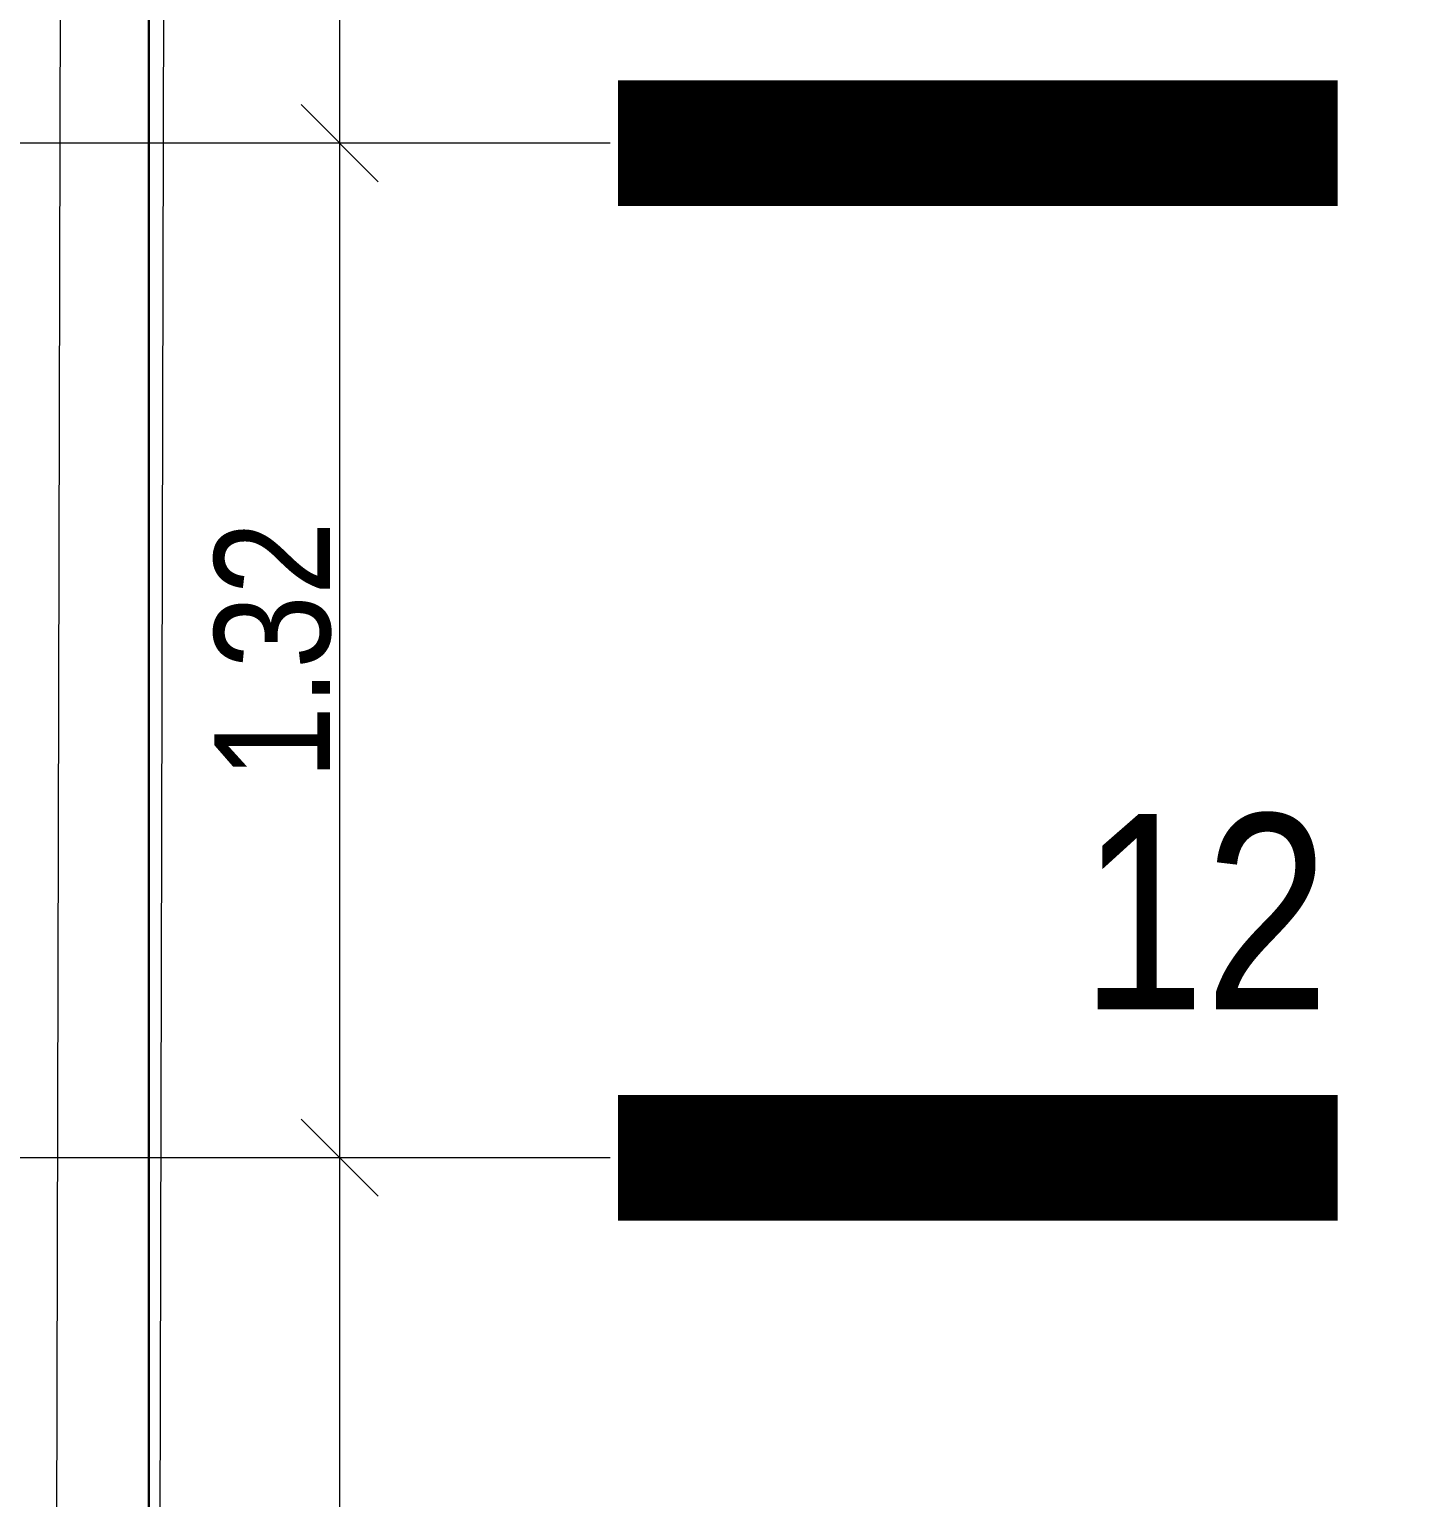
# Model space of a CAD drawing. Header units: millimetres. Extents: x 2787.4 to 2811.7, y 1328.5 to 1358.7.
# Drawn here: x 2800.263 to 2802.041, y 1341.338 to 1343.241 of the extents above; entities that cross this region are included whole.
import ezdxf
from ezdxf.enums import TextEntityAlignment as Align

# ---------------------------------------------------------------- set-up
doc = ezdxf.new("R2010")
doc.units = ezdxf.units.MM
doc.linetypes.add('ACAD_ISO04W100', pattern=[30, 24, -3, 0, -3])
doc.linetypes.add('CENTER', pattern=[2, 1.25, -0.25, 0.25, -0.25])
doc.layers.get('0').update_dxf_attribs({"lineweight": 5})
doc.layers.get('Defpoints').update_dxf_attribs({"lineweight": 5})
for name, color, linetype, lineweight in [('0 EJES', 8, 'CENTER', 0), ('14-DIM INTERIOR', 7, 'Continuous', 5), ('7-EJES', 7, 'ACAD_ISO04W100', 5), ('MUROS', 7, 'Continuous', 30)]:
    doc.layers.add(name, color=color, linetype=linetype, lineweight=lineweight)
doc.styles.add('ARIALNARROW', font='ARIALN.TTF', dxfattribs={"height": 0.13})
doc.styles.add('TEXTOS', font='ARIALN.TTF')
doc.dimstyles.new('Copy of COTAS-DET', dxfattribs={"dimtxt": 0.15, "dimasz": 0.1, "dimexe": 0.18, "dimexo": 0.0625, "dimgap": 0.01, "dimtad": 1, "dimzin": 0, "dimdsep": 46, "dimtxsty": 'TEXTOS', "dimblk": 'OBLIQUE', "dimcen": 0.04, "dimse1": 1, "dimse2": 1, "dimclrd": 256, "dimclrt": 256, "dimadec": 0, "dimazin": 0, "dimtfac": 1, "dimtofl": 0, "dimtmove": 0, "dimatfit": 3, "dimfxl": 1, "dimtolj": 1, "dimtzin": 0, "dimlwd": -1, "dimarcsym": 0})

# ---------------------------------------------------------------- blocks, each defined once
blk = doc.blocks.new('_Oblique')
at = {"color": 0, "lineweight": -2}
blk.add_line((-0.5, -0.5), (0.5, 0.5), dxfattribs=at)
blk = doc.blocks.new('*D159')
at = {"layer": '14-DIM INTERIOR', "transparency": 16777216}
blk.add_line((2800.6652, 1338.3987), (2800.6652, 1341.7787), dxfattribs=at)
at = {"layer": 'Defpoints', "color": 0, "transparency": 16777216}
for p in [(2800.6652, 1341.7787), (2800.6652, 1341.7787), (2800.6652, 1338.3987)]:
    blk.add_point(p, dxfattribs=at)
at = {"layer": '14-DIM INTERIOR', "transparency": 16777216, "xscale": 0.1, "yscale": 0.1, "zscale": 0.1}
for p, rotation in [((2800.6652, 1341.7787), 90), ((2800.6652, 1338.3987), 270)]:
    blk.add_blockref('_Oblique', p, dxfattribs=dict(at, rotation=rotation))
at = {"layer": '14-DIM INTERIOR', "transparency": 16777216, "insert": (2800.5787, 1340.0887), "char_height": 0.15, "attachment_point": 5, "rotation": 90, "style": 'TEXTOS'}
blk.add_mtext('\\A1;3.38', dxfattribs=at)
blk = doc.blocks.new('*D160')
at = {"layer": '14-DIM INTERIOR', "transparency": 16777216}
blk.add_line((2800.6652, 1341.7787), (2800.6652, 1343.0937), dxfattribs=at)
at = {"layer": 'Defpoints', "color": 0, "transparency": 16777216}
for p in [(2800.6652, 1343.0937), (2800.6652, 1343.0937), (2800.6652, 1341.7787)]:
    blk.add_point(p, dxfattribs=at)
at = {"layer": '14-DIM INTERIOR', "transparency": 16777216, "xscale": 0.1, "yscale": 0.1, "zscale": 0.1}
for p, rotation in [((2800.6652, 1343.0937), 90), ((2800.6652, 1341.7787), 270)]:
    blk.add_blockref('_Oblique', p, dxfattribs=dict(at, rotation=rotation))
at = {"layer": '14-DIM INTERIOR', "transparency": 16777216, "insert": (2800.5787, 1342.4362), "char_height": 0.15, "attachment_point": 5, "rotation": 90, "style": 'TEXTOS'}
blk.add_mtext('\\A1;1.32', dxfattribs=at)
blk = doc.blocks.new('*D161')
at = {"layer": '14-DIM INTERIOR', "transparency": 16777216}
blk.add_line((2800.6652, 1343.0937), (2800.6652, 1345.9687), dxfattribs=at)
at = {"layer": 'Defpoints', "color": 0, "transparency": 16777216}
for p in [(2800.6652, 1345.9687), (2800.7152, 1345.9687), (2800.6652, 1343.0937)]:
    blk.add_point(p, dxfattribs=at)
at = {"layer": '14-DIM INTERIOR', "transparency": 16777216, "xscale": 0.1, "yscale": 0.1, "zscale": 0.1}
for p, rotation in [((2800.6652, 1345.9687), 90), ((2800.6652, 1343.0937), 270)]:
    blk.add_blockref('_Oblique', p, dxfattribs=dict(at, rotation=rotation))
at = {"layer": '14-DIM INTERIOR', "transparency": 16777216, "insert": (2800.5787, 1344.5312), "char_height": 0.15, "attachment_point": 5, "rotation": 90, "style": 'TEXTOS'}
blk.add_mtext('\\A1;2.88', dxfattribs=at)

msp = doc.modelspace()

# ---------------------------------------------------------------- linework, layer by layer
at = {"const_width": 0.163}
for points in [[(2801.9592, 1343.0937), (2801.0259, 1343.0937)], [(2801.9592, 1341.7787), (2801.0259, 1341.7787)]]:
    msp.add_lwpolyline(points, dxfattribs=at)
at = {"layer": '7-EJES', "ltscale": 0.5}
msp.add_line((2801.0159, 1341.7787), (2799.6902, 1341.7787), dxfattribs=at)
for points in [[(2801.0159, 1343.0937), (2796.0929, 1343.0937), (2796.0929, 1356.9112)], [(2800.2777, 1332.2769), (2800.3348, 1356.9112)], [(2800.4115, 1332.2769), (2800.4685, 1356.9112)]]:
    msp.add_lwpolyline(points, dxfattribs=at)
at = {"layer": 'MUROS'}
msp.add_line((2800.4179, 1351.2787), (2800.4179, 1335.0587), dxfattribs=at)

# ---------------------------------------------------------------- texts
at = {"layer": '0 EJES', "color": 18, "linetype": 'Continuous', "true_color": 0x000000, "style": 'ARIALNARROW'}
msp.add_text('12', height=0.2528, dxfattribs=at).set_placement((2801.9479, 1341.8954), align=Align.BOTTOM_RIGHT)

# ---------------------------------------------------------------- dimensions: what is measured, and where the dimension line sits
at = {"layer": '14-DIM INTERIOR'}
for base, p1, p2, picture, middle in [((2800.6652463624, 1345.9686678663), (2800.6652463624, 1343.0936678663), (2800.7152463624, 1345.9686678663), '*D161', (2800.5786604143, 1344.5311678663)), ((2800.6652463624, 1343.0936678663), (2800.6652463624, 1341.7786678663), (2800.6652463624, 1343.0936678663), '*D160', (2800.5786604143, 1342.4361678663)), ((2800.6652, 1341.7787), (2800.6652, 1338.3987), (2800.6652, 1341.7787), '*D159', (2800.5787, 1340.0887))]:
    dim = msp.add_linear_dim(base=base, p1=p1, p2=p2, angle=270, dimstyle='Copy of COTAS-DET', override={"dimtmove": 1}, dxfattribs=at)
    dim.commit()
    dim.dimension.update_dxf_attribs({"geometry": picture, "text_midpoint": middle})

doc.saveas('drawing.dxf')
